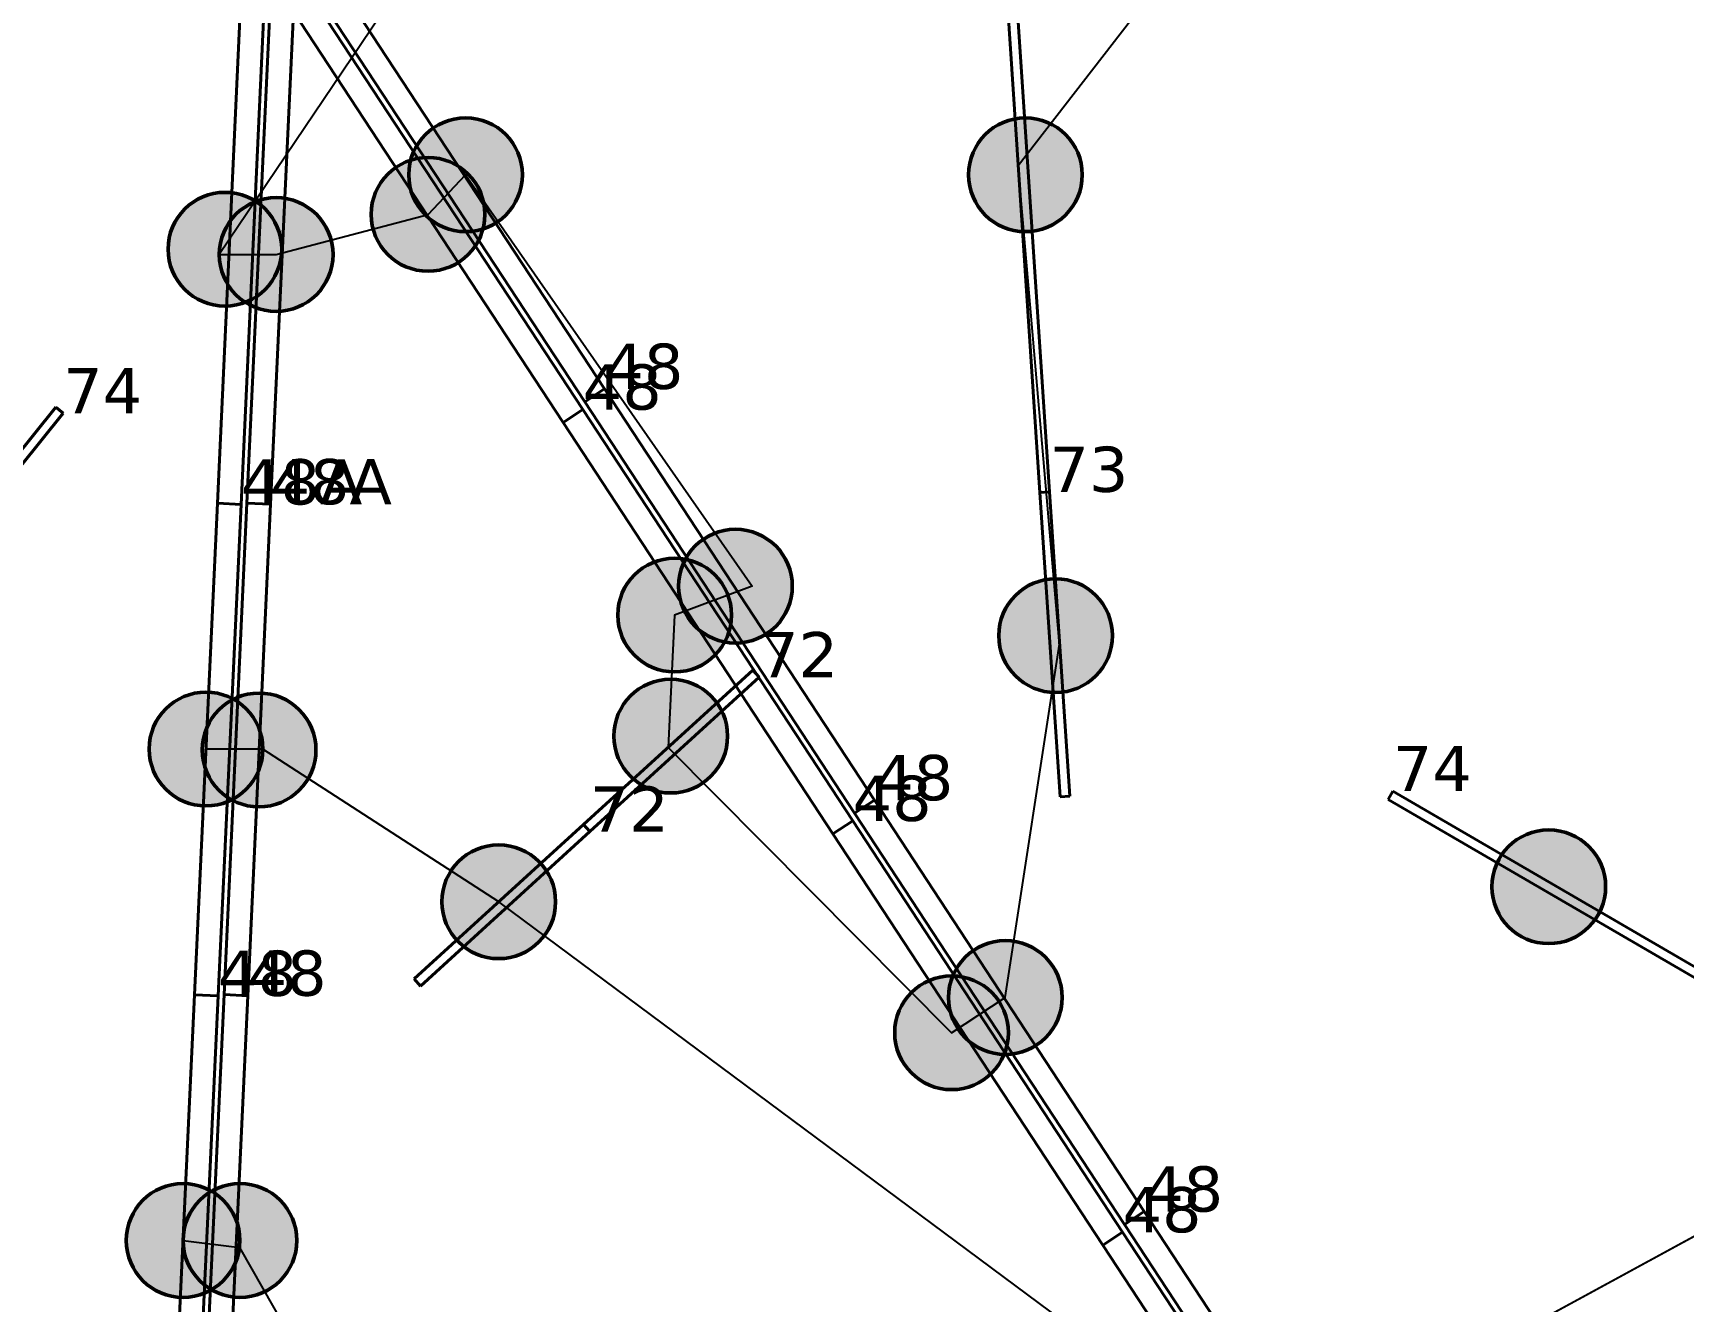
# Model space of a CAD drawing. Header units: millimetres. Extents: x -243740 to 150609, y -473655 to -165121.
# Drawn here: x 35170 to 41740, y -376576 to -371526 of the extents above; entities that cross this region are included whole.
import ezdxf

# ---------------------------------------------------------------- set-up
doc = ezdxf.new("R2010")
doc.units = ezdxf.units.MM
doc.linetypes.add('Штрих', pattern=[6.35, 3.175, -3.175])
for name, color, linetype in [('_Гр.ЩД-1C.10.4.I6.6', 6, 'Continuous'), ('_Гр.ЩД-1C.10.4.I7.1', 6, 'Continuous'), ('_Гр.ЩД-1C.10.4.I7.2', 6, 'Continuous'), ('Вставка', 252, 'Continuous')]:
    doc.layers.add(name, color=color, linetype=linetype)
for name, color, linetype, lineweight in [('_освещение_dali', 3, 'Continuous', 50), ('A-ANNO-DIMS', 7, 'Continuous', 9), ('DLX_FL1_LUM 122', 1, 'Continuous', 40), ('DLX_FL1_LUM 222', 5, 'Continuous', 40), ('DLX_LUM 12', 5, 'Continuous', 40), ('DLX_LUM 14', 5, 'Continuous', 40), ('DLX_LUM 6', 5, 'Continuous', 40), ('DLX_LUM 9', 5, 'Continuous', 40), ('АР_монолит', 252, 'Continuous', 50)]:
    doc.layers.add(name, color=color, linetype=linetype, lineweight=lineweight)
doc.styles.add('GOST 2.304', font='')
doc.styles.add('TableTextStyle', font='')
doc.styles.get('GOST 2.304').set_extended_font_data('GOST Common')
doc.styles.get('TableTextStyle').set_extended_font_data('VERDANA.TTF')
doc.linetypes.add('Truba', pattern='A,3e-05,[4,MSH_7,S=1,R=0,X=0,Y=0],-3.022072', length=3.022102)
doc.dimstyles.new('М-200', dxfattribs={"dimtxt": 400, "dimasz": 160, "dimexe": 200, "dimexo": 400, "dimgap": 50, "dimtad": 1, "dimdec": 0, "dimzin": 0, "dimdsep": 46, "dimtxsty": 'GOST 2.304', "dimblk": 'ARCHTICK', "dimcen": 180, "dimdle": 200, "dimadec": 0, "dimazin": 0, "dimtfac": 1, "dimtdec": 0, "dimtmove": 1, "dimatfit": 0, "dimfxl": 1, "dimtolj": 1, "dimtzin": 0, "dimarcsym": 0})

# ---------------------------------------------------------------- blocks, each defined once
blk = doc.blocks.new('_ArchTick')
at = {"color": 0, "linetype": 'ByBlock', "const_width": 0.15}
blk.add_lwpolyline([(-0.5, -0.5), (0.5, 0.5)], dxfattribs=at)
blk = doc.blocks.new('*D46')
at = {"layer": 'A-ANNO-DIMS', "color": 0, "lineweight": -2, "transparency": 16777216}
blk.add_arc((-165703.8, -113309.3), 107894.2, 269.999998, 325.999999, dxfattribs=at)
at = {"layer": 'Defpoints', "color": 0, "lineweight": 30, "transparency": 16777216}
for p in [(-165703.8, -113309.3), (-165703.8, -113309.3), (-75741.3, -173989.8), (-131171, -215527.9), (-165703.8, -221903.3)]:
    blk.add_point(p, dxfattribs=at)
at = {"layer": 'A-ANNO-DIMS', "color": 0, "lineweight": -2, "transparency": 16777216, "xscale": 160, "yscale": 160, "zscale": 160}
for p, rotation in [((-76255.4, -173643), 55.99999895826774), ((-165703.8, -221203.5), 179.9999981265246)]:
    blk.add_blockref('_ArchTick', p, dxfattribs=dict(at, rotation=rotation))
at = {"layer": 'A-ANNO-DIMS', "color": 0, "transparency": 16777216, "insert": (-114299.5, -207822), "char_height": 400, "attachment_point": 5, "rotation": 28.54122, "style": 'GOST 2.304'}
blk.add_mtext('\\A1;56,0%%D', dxfattribs=at)
blk = doc.blocks.new('A$Caabd1818')
at = {"layer": 'DLX_FL1_LUM 122'}
for points in [[(31843, 22168.4, 0), (31934.1, 24124.3, 0)], [(31934.1, 24124.3, 0), (31843, 22168.4, 0)], [(31934.1, 24124.3, 0), (31843, 22168.4, 0)], [(31843, 22168.4, 0), (31934.1, 24124.3, 0)], [(31934.1, 24124.3, 0), (31934.1, 24124.3, 0)], [(31934.1, 24124.3, 0), (32028, 24119.9, 0)], [(32028, 24119.9, 0), (31934.1, 24124.3, 0)], [(31934.1, 24124.3, 0), (31934.1, 24124.3, 0)], [(32028, 24119.9, 0), (31934.1, 24124.3, 0)], [(31934.1, 24124.3, 0), (32028, 24119.9, 0)], [(32028, 24119.9, 0), (31936.9, 22164, 0)], [(31936.9, 22164, 0), (32028, 24119.9, 0)], [(31936.9, 22164, 0), (32028, 24119.9, 0)], [(32028, 24119.9, 0), (31936.9, 22164, 0)], [(31960.6, 22169, 0), (32051.7, 24124.9, 0)], [(32051.7, 24124.9, 0), (31960.6, 22169, 0)], [(32051.7, 24124.9, 0), (31960.6, 22169, 0)], [(31960.6, 22169, 0), (32051.7, 24124.9, 0)], [(32028, 24119.9, 0), (32028, 24119.9, 0)], [(32028, 24119.9, 0), (32028, 24119.9, 0)], [(32051.7, 24124.9, 0), (32051.7, 24124.9, 0)], [(32051.7, 24124.9, 0), (32145.6, 24120.5, 0)], [(32145.6, 24120.5, 0), (32051.7, 24124.9, 0)], [(32051.7, 24124.9, 0), (32051.7, 24124.9, 0)], [(32145.6, 24120.5, 0), (32051.7, 24124.9, 0)], [(32051.7, 24124.9, 0), (32145.6, 24120.5, 0)], [(32145.6, 24120.5, 0), (32054.5, 22164.6, 0)], [(32054.5, 22164.6, 0), (32145.6, 24120.5, 0)], [(32054.5, 22164.6, 0), (32145.6, 24120.5, 0)], [(32145.6, 24120.5, 0), (32054.5, 22164.6, 0)], [(32145.6, 24120.5, 0), (32145.6, 24120.5, 0)], [(32145.6, 24120.5, 0), (32145.6, 24120.5, 0)], [(31843, 22168.4, 0), (31843, 22168.4, 0)], [(31936.9, 22164, 0), (31843, 22168.4, 0)], [(31843, 22168.4, 0), (31843, 22168.4, 0)], [(31843, 22168.4, 0), (31936.9, 22164, 0)], [(31843, 22168.4, 0), (31936.9, 22164, 0)], [(31936.9, 22164, 0), (31843, 22168.4, 0)], [(31936.9, 22164, 0), (31936.9, 22164, 0)], [(31936.9, 22164, 0), (31936.9, 22164, 0)], [(31960.6, 22169, 0), (31960.6, 22169, 0)], [(32054.5, 22164.6, 0), (31960.6, 22169, 0)], [(31960.6, 22169, 0), (31960.6, 22169, 0)], [(31960.6, 22169, 0), (32054.5, 22164.6, 0)], [(31960.6, 22169, 0), (32054.5, 22164.6, 0)], [(32054.5, 22164.6, 0), (31960.6, 22169, 0)], [(32054.5, 22164.6, 0), (32054.5, 22164.6, 0)], [(32054.5, 22164.6, 0), (32054.5, 22164.6, 0)]]:
    blk.add_polyline3d(points, dxfattribs=at)
at = {"layer": 'DLX_FL1_LUM 222'}
for points in [[(32400.5, 26216.8, 0), (33474.5, 24579.7, 0)], [(33474.5, 24579.7, 0), (32400.5, 26216.8, 0)], [(33474.5, 24579.7, 0), (32400.5, 26216.8, 0)], [(32400.5, 26216.8, 0), (33474.5, 24579.7, 0)], [(33395.9, 24528.1, 0), (32321.9, 26165.3, 0)], [(32321.9, 26165.3, 0), (33395.9, 24528.1, 0)], [(32321.9, 26165.3, 0), (33395.9, 24528.1, 0)], [(33395.9, 24528.1, 0), (32321.9, 26165.3, 0)], [(32314.2, 26134.4, 0), (33388.2, 24497.3, 0)], [(33388.2, 24497.3, 0), (32314.2, 26134.4, 0)], [(33388.2, 24497.3, 0), (32314.2, 26134.4, 0)], [(32314.2, 26134.4, 0), (33388.2, 24497.3, 0)], [(31934.1, 24124.3, 0), (32025.2, 26080.1, 0)], [(32025.2, 26080.1, 0), (31934.1, 24124.3, 0)], [(32025.2, 26080.1, 0), (31934.1, 24124.3, 0)], [(31934.1, 24124.3, 0), (32025.2, 26080.1, 0)], [(32119.1, 26075.8, 0), (32028, 24119.9, 0)], [(32028, 24119.9, 0), (32119.1, 26075.8, 0)], [(32028, 24119.9, 0), (32119.1, 26075.8, 0)], [(32119.1, 26075.8, 0), (32028, 24119.9, 0)], [(32051.7, 24124.9, 0), (32142.8, 26080.7, 0)], [(32142.8, 26080.7, 0), (32051.7, 24124.9, 0)], [(32142.8, 26080.7, 0), (32051.7, 24124.9, 0)], [(32051.7, 24124.9, 0), (32142.8, 26080.7, 0)], [(32236.7, 26076.4, 0), (32145.6, 24120.5, 0)], [(32145.6, 24120.5, 0), (32236.7, 26076.4, 0)], [(32145.6, 24120.5, 0), (32236.7, 26076.4, 0)], [(32236.7, 26076.4, 0), (32145.6, 24120.5, 0)], [(33309.6, 24445.7, 0), (32235.6, 26082.8, 0)], [(32235.6, 26082.8, 0), (33309.6, 24445.7, 0)], [(32235.6, 26082.8, 0), (33309.6, 24445.7, 0)], [(33309.6, 24445.7, 0), (32235.6, 26082.8, 0)], [(33474.5, 24579.7, 0), (33395.9, 24528.1, 0)], [(33395.9, 24528.1, 0), (33474.5, 24579.7, 0)], [(33395.9, 24528.1, 0), (33474.5, 24579.7, 0)], [(33474.5, 24579.7, 0), (33395.9, 24528.1, 0)], [(33395.9, 24528.1, 0), (33474.5, 24579.7, 0)], [(33474.5, 24579.7, 0), (33395.9, 24528.1, 0)], [(33474.5, 24579.7, 0), (33395.9, 24528.1, 0)], [(33395.9, 24528.1, 0), (33474.5, 24579.7, 0)], [(33474.5, 24579.7, 0), (33474.5, 24579.7, 0)], [(33474.5, 24579.7, 0), (33474.5, 24579.7, 0)], [(33474.5, 24579.7, 0), (33474.5, 24579.7, 0)], [(33474.5, 24579.7, 0), (34548.6, 22942.6, 0)], [(34548.6, 22942.6, 0), (33474.5, 24579.7, 0)], [(33474.5, 24579.7, 0), (33474.5, 24579.7, 0)], [(34548.6, 22942.6, 0), (33474.5, 24579.7, 0)], [(33474.5, 24579.7, 0), (34548.6, 22942.6, 0)], [(33395.9, 24528.1, 0), (33395.9, 24528.1, 0)], [(33395.9, 24528.1, 0), (33395.9, 24528.1, 0)], [(34470, 22891, 0), (33395.9, 24528.1, 0)], [(33395.9, 24528.1, 0), (33395.9, 24528.1, 0)], [(33395.9, 24528.1, 0), (34470, 22891, 0)], [(33395.9, 24528.1, 0), (33395.9, 24528.1, 0)], [(33395.9, 24528.1, 0), (34470, 22891, 0)], [(34470, 22891, 0), (33395.9, 24528.1, 0)], [(33388.2, 24497.3, 0), (33309.6, 24445.7, 0)], [(33309.6, 24445.7, 0), (33388.2, 24497.3, 0)], [(33309.6, 24445.7, 0), (33388.2, 24497.3, 0)], [(33388.2, 24497.3, 0), (33309.6, 24445.7, 0)], [(33309.6, 24445.7, 0), (33388.2, 24497.3, 0)], [(33388.2, 24497.3, 0), (33309.6, 24445.7, 0)], [(33388.2, 24497.3, 0), (33309.6, 24445.7, 0)], [(33309.6, 24445.7, 0), (33388.2, 24497.3, 0)], [(33309.6, 24445.7, 0), (33309.6, 24445.7, 0)], [(33309.6, 24445.7, 0), (33309.6, 24445.7, 0)], [(34383.7, 22808.6, 0), (33309.6, 24445.7, 0)], [(33309.6, 24445.7, 0), (33309.6, 24445.7, 0)], [(33309.6, 24445.7, 0), (34383.7, 22808.6, 0)], [(33309.6, 24445.7, 0), (33309.6, 24445.7, 0)], [(33309.6, 24445.7, 0), (34383.7, 22808.6, 0)], [(34383.7, 22808.6, 0), (33309.6, 24445.7, 0)], [(33388.2, 24497.3, 0), (33388.2, 24497.3, 0)], [(33388.2, 24497.3, 0), (33388.2, 24497.3, 0)], [(33388.2, 24497.3, 0), (33388.2, 24497.3, 0)], [(33388.2, 24497.3, 0), (34462.3, 22860.1, 0)], [(34462.3, 22860.1, 0), (33388.2, 24497.3, 0)], [(33388.2, 24497.3, 0), (33388.2, 24497.3, 0)], [(34462.3, 22860.1, 0), (33388.2, 24497.3, 0)], [(33388.2, 24497.3, 0), (34462.3, 22860.1, 0)], [(31934.1, 24124.3, 0), (31934.1, 24124.3, 0)], [(32028, 24119.9, 0), (31934.1, 24124.3, 0)], [(31934.1, 24124.3, 0), (31934.1, 24124.3, 0)], [(31934.1, 24124.3, 0), (32028, 24119.9, 0)], [(31934.1, 24124.3, 0), (32028, 24119.9, 0)], [(32028, 24119.9, 0), (31934.1, 24124.3, 0)], [(32028, 24119.9, 0), (32028, 24119.9, 0)], [(32028, 24119.9, 0), (32028, 24119.9, 0)], [(32051.7, 24124.9, 0), (32051.7, 24124.9, 0)], [(32145.6, 24120.5, 0), (32051.7, 24124.9, 0)], [(32051.7, 24124.9, 0), (32051.7, 24124.9, 0)], [(32051.7, 24124.9, 0), (32145.6, 24120.5, 0)], [(32051.7, 24124.9, 0), (32145.6, 24120.5, 0)], [(32145.6, 24120.5, 0), (32051.7, 24124.9, 0)], [(32145.6, 24120.5, 0), (32145.6, 24120.5, 0)], [(32145.6, 24120.5, 0), (32145.6, 24120.5, 0)], [(34548.6, 22942.6, 0), (34470, 22891, 0)], [(34470, 22891, 0), (34548.6, 22942.6, 0)], [(34470, 22891, 0), (34548.6, 22942.6, 0)], [(34548.6, 22942.6, 0), (34470, 22891, 0)], [(34470, 22891, 0), (34548.6, 22942.6, 0)], [(34548.6, 22942.6, 0), (34470, 22891, 0)], [(34548.6, 22942.6, 0), (34470, 22891, 0)], [(34470, 22891, 0), (34548.6, 22942.6, 0)], [(34548.6, 22942.6, 0), (34548.6, 22942.6, 0)], [(34548.6, 22942.6, 0), (34548.6, 22942.6, 0)], [(34548.6, 22942.6, 0), (34548.6, 22942.6, 0)], [(34548.6, 22942.6, 0), (35622.6, 21305.4, 0)], [(35622.6, 21305.4, 0), (34548.6, 22942.6, 0)], [(34548.6, 22942.6, 0), (34548.6, 22942.6, 0)], [(35622.6, 21305.4, 0), (34548.6, 22942.6, 0)], [(34548.6, 22942.6, 0), (35622.6, 21305.4, 0)], [(34470, 22891, 0), (34470, 22891, 0)], [(34470, 22891, 0), (34470, 22891, 0)], [(35544, 21253.9, 0), (34470, 22891, 0)], [(34470, 22891, 0), (34470, 22891, 0)], [(34470, 22891, 0), (35544, 21253.9, 0)], [(34470, 22891, 0), (34470, 22891, 0)], [(34470, 22891, 0), (35544, 21253.9, 0)], [(35544, 21253.9, 0), (34470, 22891, 0)], [(34462.3, 22860.1, 0), (34383.7, 22808.6, 0)], [(34383.7, 22808.6, 0), (34462.3, 22860.1, 0)], [(34383.7, 22808.6, 0), (34462.3, 22860.1, 0)], [(34462.3, 22860.1, 0), (34383.7, 22808.6, 0)], [(34383.7, 22808.6, 0), (34462.3, 22860.1, 0)], [(34462.3, 22860.1, 0), (34383.7, 22808.6, 0)], [(34462.3, 22860.1, 0), (34383.7, 22808.6, 0)], [(34383.7, 22808.6, 0), (34462.3, 22860.1, 0)], [(34383.7, 22808.6, 0), (34383.7, 22808.6, 0)], [(34383.7, 22808.6, 0), (34383.7, 22808.6, 0)], [(35457.8, 21171.4, 0), (34383.7, 22808.6, 0)], [(34383.7, 22808.6, 0), (34383.7, 22808.6, 0)], [(34383.7, 22808.6, 0), (35457.8, 21171.4, 0)], [(34383.7, 22808.6, 0), (34383.7, 22808.6, 0)], [(34383.7, 22808.6, 0), (35457.8, 21171.4, 0)], [(35457.8, 21171.4, 0), (34383.7, 22808.6, 0)], [(34462.3, 22860.1, 0), (34462.3, 22860.1, 0)], [(34462.3, 22860.1, 0), (34462.3, 22860.1, 0)], [(34462.3, 22860.1, 0), (34462.3, 22860.1, 0)], [(34462.3, 22860.1, 0), (35536.3, 21223, 0)], [(35536.3, 21223, 0), (34462.3, 22860.1, 0)], [(34462.3, 22860.1, 0), (34462.3, 22860.1, 0)], [(35536.3, 21223, 0), (34462.3, 22860.1, 0)], [(34462.3, 22860.1, 0), (35536.3, 21223, 0)], [(31751.9, 20212.5, 0), (31843, 22168.4, 0)], [(31843, 22168.4, 0), (31751.9, 20212.5, 0)], [(31843, 22168.4, 0), (31751.9, 20212.5, 0)], [(31751.9, 20212.5, 0), (31843, 22168.4, 0)], [(31843, 22168.4, 0), (31843, 22168.4, 0)], [(31843, 22168.4, 0), (31936.9, 22164, 0)], [(31936.9, 22164, 0), (31843, 22168.4, 0)], [(31843, 22168.4, 0), (31843, 22168.4, 0)], [(31936.9, 22164, 0), (31843, 22168.4, 0)], [(31843, 22168.4, 0), (31936.9, 22164, 0)], [(31936.9, 22164, 0), (31845.8, 20208.1, 0)], [(31845.8, 20208.1, 0), (31936.9, 22164, 0)], [(31845.8, 20208.1, 0), (31936.9, 22164, 0)], [(31936.9, 22164, 0), (31845.8, 20208.1, 0)], [(31869.5, 20213.1, 0), (31960.6, 22169, 0)], [(31960.6, 22169, 0), (31869.5, 20213.1, 0)], [(31960.6, 22169, 0), (31869.5, 20213.1, 0)], [(31869.5, 20213.1, 0), (31960.6, 22169, 0)], [(31936.9, 22164, 0), (31936.9, 22164, 0)], [(31936.9, 22164, 0), (31936.9, 22164, 0)], [(31960.6, 22169, 0), (31960.6, 22169, 0)], [(31960.6, 22169, 0), (32054.5, 22164.6, 0)], [(32054.5, 22164.6, 0), (31960.6, 22169, 0)], [(31960.6, 22169, 0), (31960.6, 22169, 0)], [(32054.5, 22164.6, 0), (31960.6, 22169, 0)], [(31960.6, 22169, 0), (32054.5, 22164.6, 0)], [(32054.5, 22164.6, 0), (31963.4, 20208.7, 0)], [(31963.4, 20208.7, 0), (32054.5, 22164.6, 0)], [(31963.4, 20208.7, 0), (32054.5, 22164.6, 0)], [(32054.5, 22164.6, 0), (31963.4, 20208.7, 0)], [(32054.5, 22164.6, 0), (32054.5, 22164.6, 0)], [(32054.5, 22164.6, 0), (32054.5, 22164.6, 0)], [(35544, 21253.9, 0), (35622.6, 21305.5, 0)], [(35622.6, 21305.5, 0), (35544, 21253.9, 0)], [(35622.6, 21305.5, 0), (35544, 21253.9, 0)], [(35544, 21253.9, 0), (35622.6, 21305.5, 0)], [(35622.6, 21305.4, 0), (35544, 21253.9, 0)], [(35544, 21253.9, 0), (35622.6, 21305.4, 0)], [(35544, 21253.9, 0), (35622.6, 21305.4, 0)], [(35622.6, 21305.4, 0), (35544, 21253.9, 0)], [(35622.6, 21305.5, 0), (35622.6, 21305.5, 0)], [(35622.6, 21305.5, 0), (36696.7, 19668.3, 0)], [(36696.7, 19668.3, 0), (35622.6, 21305.5, 0)], [(35622.6, 21305.5, 0), (35622.6, 21305.5, 0)], [(36696.7, 19668.3, 0), (35622.6, 21305.5, 0)], [(35622.6, 21305.5, 0), (36696.7, 19668.3, 0)], [(35622.6, 21305.4, 0), (35622.6, 21305.4, 0)], [(35622.6, 21305.4, 0), (35622.6, 21305.4, 0)], [(35457.7, 21171.4, 0), (35536.3, 21223, 0)], [(35536.3, 21223, 0), (35457.7, 21171.4, 0)], [(35536.3, 21223, 0), (35457.7, 21171.4, 0)], [(35457.7, 21171.4, 0), (35536.3, 21223, 0)], [(35536.3, 21223, 0), (35457.8, 21171.4, 0)], [(35457.8, 21171.4, 0), (35536.3, 21223, 0)], [(35457.8, 21171.4, 0), (35536.3, 21223, 0)], [(35536.3, 21223, 0), (35457.8, 21171.4, 0)], [(35536.3, 21223, 0), (35536.3, 21223, 0)], [(35536.3, 21223, 0), (35536.3, 21223, 0)], [(35536.3, 21223, 0), (35536.3, 21223, 0)], [(35536.3, 21223, 0), (36610.4, 19585.9, 0)], [(36610.4, 19585.9, 0), (35536.3, 21223, 0)], [(35536.3, 21223, 0), (35536.3, 21223, 0)], [(36610.4, 19585.9, 0), (35536.3, 21223, 0)], [(35536.3, 21223, 0), (36610.4, 19585.9, 0)], [(35544, 21253.9, 0), (35544, 21253.9, 0)], [(35544, 21253.9, 0), (35544, 21253.9, 0)], [(36618.1, 19616.8, 0), (35544, 21253.9, 0)], [(35544, 21253.9, 0), (35544, 21253.9, 0)], [(35544, 21253.9, 0), (36618.1, 19616.8, 0)], [(35544, 21253.9, 0), (35544, 21253.9, 0)], [(35544, 21253.9, 0), (36618.1, 19616.8, 0)], [(36618.1, 19616.8, 0), (35544, 21253.9, 0)], [(36531.8, 19534.3, 0), (35457.7, 21171.4, 0)], [(35457.7, 21171.4, 0), (35457.7, 21171.4, 0)], [(35457.7, 21171.4, 0), (36531.8, 19534.3, 0)], [(35457.7, 21171.4, 0), (35457.7, 21171.4, 0)], [(35457.7, 21171.4, 0), (36531.8, 19534.3, 0)], [(36531.8, 19534.3, 0), (35457.7, 21171.4, 0)], [(35457.8, 21171.4, 0), (35457.8, 21171.4, 0)], [(35457.8, 21171.4, 0), (35457.8, 21171.4, 0)]]:
    blk.add_polyline3d(points, dxfattribs=at)
at = {"layer": 'DLX_LUM 12'}
for points in [[(30340.7, 23325.1, 0), (31290.8, 24506.4, 0)], [(31290.8, 24506.4, 0), (30340.7, 23325.1, 0)], [(31290.8, 24506.4, 0), (30340.7, 23325.1, 0)], [(30340.7, 23325.1, 0), (31290.8, 24506.4, 0)], [(31320.4, 24482.6, 0), (30370.3, 23301.3, 0)], [(30370.3, 23301.3, 0), (31320.4, 24482.6, 0)], [(30370.3, 23301.3, 0), (31320.4, 24482.6, 0)], [(31320.4, 24482.6, 0), (30370.3, 23301.3, 0)], [(31290.8, 24506.4, 0), (31290.8, 24506.4, 0)], [(31290.8, 24506.4, 0), (31320.4, 24482.6, 0)], [(31320.4, 24482.6, 0), (31290.8, 24506.4, 0)], [(31290.8, 24506.4, 0), (31290.8, 24506.4, 0)], [(31320.4, 24482.6, 0), (31290.8, 24506.4, 0)], [(31290.8, 24506.4, 0), (31320.4, 24482.6, 0)], [(31320.4, 24482.6, 0), (31320.4, 24482.6, 0)], [(31320.4, 24482.6, 0), (31320.4, 24482.6, 0)], [(36593.1, 22946.1, 0), (36612.3, 22979, 0)], [(36612.3, 22979, 0), (36593.1, 22946.1, 0)], [(36612.3, 22979, 0), (36593.1, 22946.1, 0)], [(36593.1, 22946.1, 0), (36612.3, 22979, 0)], [(37903.4, 22183.6, 0), (36593.1, 22946.1, 0)], [(36593.1, 22946.1, 0), (36593.1, 22946.1, 0)], [(36593.1, 22946.1, 0), (37903.4, 22183.6, 0)], [(36593.1, 22946.1, 0), (36593.1, 22946.1, 0)], [(36593.1, 22946.1, 0), (37903.4, 22183.6, 0)], [(37903.4, 22183.6, 0), (36593.1, 22946.1, 0)], [(36612.3, 22979, 0), (36612.3, 22979, 0)], [(36612.3, 22979, 0), (37922.5, 22216.4, 0)], [(37922.5, 22216.4, 0), (36612.3, 22979, 0)], [(36612.3, 22979, 0), (36612.3, 22979, 0)], [(37922.5, 22216.4, 0), (36612.3, 22979, 0)], [(36612.3, 22979, 0), (37922.5, 22216.4, 0)]]:
    blk.add_polyline3d(points, dxfattribs=at)
at = {"layer": 'DLX_LUM 14'}
for points in [[(35207.5, 24167.3, 0), (35047.5, 26576, 0)], [(35047.5, 26576, 0), (35207.5, 24167.3, 0)], [(35047.5, 26576, 0), (35207.5, 24167.3, 0)], [(35207.5, 24167.3, 0), (35047.5, 26576, 0)], [(35085.4, 26578.5, 0), (35245.4, 24169.8, 0)], [(35245.4, 24169.8, 0), (35085.4, 26578.5, 0)], [(35245.4, 24169.8, 0), (35085.4, 26578.5, 0)], [(35085.4, 26578.5, 0), (35245.4, 24169.8, 0)], [(35245.4, 24169.8, 0), (35207.5, 24167.3, 0)], [(35207.5, 24167.3, 0), (35245.4, 24169.8, 0)], [(35207.5, 24167.3, 0), (35245.4, 24169.8, 0)], [(35245.4, 24169.8, 0), (35207.5, 24167.3, 0)], [(35207.5, 24167.3, 0), (35207.5, 24167.3, 0)], [(35207.5, 24167.3, 0), (35207.5, 24167.3, 0)], [(35245.4, 24169.8, 0), (35245.4, 24169.8, 0)], [(35245.4, 24169.8, 0), (35245.4, 24169.8, 0)]]:
    blk.add_polyline3d(points, dxfattribs=at)
at = {"layer": 'DLX_LUM 6'}
for points in [[(35207.5, 24167.3, 0), (35245.4, 24169.8, 0)], [(35245.4, 24169.8, 0), (35207.5, 24167.3, 0)], [(35245.4, 24169.8, 0), (35207.5, 24167.3, 0)], [(35207.5, 24167.3, 0), (35245.4, 24169.8, 0)], [(35288, 22955.9, 0), (35207.5, 24167.3, 0)], [(35207.5, 24167.3, 0), (35207.5, 24167.3, 0)], [(35207.5, 24167.3, 0), (35288, 22955.9, 0)], [(35207.5, 24167.3, 0), (35207.5, 24167.3, 0)], [(35207.5, 24167.3, 0), (35288, 22955.9, 0)], [(35288, 22955.9, 0), (35207.5, 24167.3, 0)], [(35245.4, 24169.8, 0), (35245.4, 24169.8, 0)], [(35245.4, 24169.8, 0), (35325.9, 22958.5, 0)], [(35325.9, 22958.5, 0), (35245.4, 24169.8, 0)], [(35245.4, 24169.8, 0), (35245.4, 24169.8, 0)], [(35325.9, 22958.5, 0), (35245.4, 24169.8, 0)], [(35245.4, 24169.8, 0), (35325.9, 22958.5, 0)], [(35325.9, 22958.5, 0), (35288, 22955.9, 0)], [(35288, 22955.9, 0), (35325.9, 22958.5, 0)], [(35288, 22955.9, 0), (35325.9, 22958.5, 0)], [(35325.9, 22958.5, 0), (35288, 22955.9, 0)], [(35288, 22955.9, 0), (35288, 22955.9, 0)], [(35288, 22955.9, 0), (35288, 22955.9, 0)], [(35325.9, 22958.5, 0), (35325.9, 22958.5, 0)], [(35325.9, 22958.5, 0), (35325.9, 22958.5, 0)]]:
    blk.add_polyline3d(points, dxfattribs=at)
at = {"layer": 'DLX_LUM 9'}
for points in [[(33390.5, 22845.6, 0), (34064.3, 23460.2, 0)], [(34064.3, 23460.2, 0), (33390.5, 22845.6, 0)], [(34064.3, 23460.2, 0), (33390.5, 22845.6, 0)], [(33390.5, 22845.6, 0), (34064.3, 23460.2, 0)], [(34064.3, 23460.2, 0), (34064.3, 23460.2, 0)], [(34064.3, 23460.2, 0), (34089.9, 23432.1, 0)], [(34089.9, 23432.1, 0), (34064.3, 23460.2, 0)], [(34064.3, 23460.2, 0), (34064.3, 23460.2, 0)], [(34089.9, 23432.1, 0), (34064.3, 23460.2, 0)], [(34064.3, 23460.2, 0), (34089.9, 23432.1, 0)], [(34089.9, 23432.1, 0), (33416.1, 22817.6, 0)], [(33416.1, 22817.6, 0), (34089.9, 23432.1, 0)], [(33416.1, 22817.6, 0), (34089.9, 23432.1, 0)], [(34089.9, 23432.1, 0), (33416.1, 22817.6, 0)], [(34089.9, 23432.1, 0), (34089.9, 23432.1, 0)], [(34089.9, 23432.1, 0), (34089.9, 23432.1, 0)], [(32716.6, 22231.1, 0), (33390.5, 22845.6, 0)], [(33390.5, 22845.6, 0), (32716.6, 22231.1, 0)], [(33390.5, 22845.6, 0), (32716.6, 22231.1, 0)], [(32716.6, 22231.1, 0), (33390.5, 22845.6, 0)], [(33416.1, 22817.6, 0), (32742.3, 22203, 0)], [(32742.3, 22203, 0), (33416.1, 22817.6, 0)], [(32742.3, 22203, 0), (33416.1, 22817.6, 0)], [(33416.1, 22817.6, 0), (32742.3, 22203, 0)], [(33390.5, 22845.6, 0), (33390.5, 22845.6, 0)], [(33416.1, 22817.6, 0), (33390.5, 22845.6, 0)], [(33390.5, 22845.6, 0), (33390.5, 22845.6, 0)], [(33390.5, 22845.6, 0), (33416.1, 22817.6, 0)], [(33390.5, 22845.6, 0), (33416.1, 22817.6, 0)], [(33416.1, 22817.6, 0), (33390.5, 22845.6, 0)], [(33390.5, 22845.6, 0), (33390.5, 22845.6, 0)], [(33390.5, 22845.6, 0), (33416.1, 22817.6, 0)], [(33416.1, 22817.6, 0), (33390.5, 22845.6, 0)], [(33390.5, 22845.6, 0), (33390.5, 22845.6, 0)], [(33416.1, 22817.6, 0), (33390.5, 22845.6, 0)], [(33390.5, 22845.6, 0), (33416.1, 22817.6, 0)], [(33416.1, 22817.6, 0), (33416.1, 22817.6, 0)], [(33416.1, 22817.6, 0), (33416.1, 22817.6, 0)], [(33416.1, 22817.6, 0), (33416.1, 22817.6, 0)], [(33416.1, 22817.6, 0), (33416.1, 22817.6, 0)], [(32716.6, 22231.1, 0), (32716.6, 22231.1, 0)], [(32742.3, 22203, 0), (32716.6, 22231.1, 0)], [(32716.6, 22231.1, 0), (32716.6, 22231.1, 0)], [(32716.6, 22231.1, 0), (32742.3, 22203, 0)], [(32716.6, 22231.1, 0), (32742.3, 22203, 0)], [(32742.3, 22203, 0), (32716.6, 22231.1, 0)], [(32742.3, 22203, 0), (32742.3, 22203, 0)], [(32742.3, 22203, 0), (32742.3, 22203, 0)]]:
    blk.add_polyline3d(points, dxfattribs=at)
blk = doc.blocks.new('A$Cab2378fa')
at = {"lineweight": 25, "true_color": 0xfff5f5}
h = blk.add_hatch(color=7, dxfattribs=at)
h.dxf.hatch_style = 1
h.paths.add_polyline_path([(0, 0), (-141.6, -170.3, 0.174923), (3, -222.4, 0.197808), (162.3, -156.8)])
h.paths.add_polyline_path([(-163.2, 157.6), (0, 0), (147.8, 177.8, 0.175398), (3, 230.2, 0.209014)])
at = {"lineweight": 25}
h = blk.add_hatch(color=0, dxfattribs=at)
h.paths.add_polyline_path([(162.3, -156.8, 0.442338), (147.8, 177.8), (0, 0)])
h.paths.add_polyline_path([(-141.6, -170.3), (0, 0), (-163.2, 157.6, 0.430096)])
blk.add_circle((3, 3.9), 226.3)
blk = doc.blocks.new('Оси200')
at = {"layer": 'A-ANNO-DIMS'}
dim = blk.add_angular_dim_2l(base=(-131171, -215527.9), line1=((-165703.8, -113309.3), (-75741.3, -173989.8)), line2=((-165703.8, -113309.3), (-165703.8, -221903.3)), text='56,0%%D', dimstyle='М-200', override={"dimadec": 2, "dimtmove": 2}, dxfattribs=at)
dim.commit()
dim.dimension.update_dxf_attribs({"geometry": '*D46', "text_midpoint": (-114299.5, -207822), "dimtype": 130})
blk = doc.blocks.new('A$C010e0e93')
at = {"layer": 'A-ANNO-DIMS'}
blk.add_blockref('Оси200', (404603.7, 213803.6), dxfattribs=at)

msp = doc.modelspace()

# ---------------------------------------------------------------- block references
at = {"layer": '_освещение_dali', "color": 1, "ltscale": 100}
for p in [(35855.3, -374379.4), (36066.7, -374383.1)]:
    msp.add_blockref('A$Cab2378fa', p, dxfattribs=at)

# ---------------------------------------------------------------- next in the draw order: block references
at = {"layer": 'Вставка', "linetype": 'Truba', "lineweight": 30, "ltscale": 100}
msp.add_blockref('A$C010e0e93', (-234640, -397437.2), dxfattribs=at)

# ---------------------------------------------------------------- next in the draw order: linework, layer by layer
at = {"layer": '_Гр.ЩД-1C.10.4.I6.6', "ltscale": 100}
msp.add_lwpolyline([(66516.8, -361775.6), (61374.9, -366229.9), (60133.6, -366827.1), (60133.6, -367739.6), (59412.4, -369154.4), (59190.7, -369278.8), (58905.3, -368726.2), (59148.9, -368555.8), (58792.5, -368191), (58599.4, -368309.2), (58343.8, -367869.9), (58510.4, -367760.7), (58231, -367334.7), (58041.7, -367458.8), (33375.3, -380893), (34553, -385186.3), (27704.1, -386928), (28543.9, -389381.8)], dxfattribs=at)
at = {"layer": '_Гр.ЩД-1C.10.4.I7.1', "ltscale": 100}
for points in [[(42995.5, -367069.5), (40553, -368370.2), (40670.5, -368586.8), (38921.7, -369467.4), (38875.5, -369261), (37270.4, -370007.9), (37384.8, -370221.3), (35911.2, -372407.4), (36137.5, -372407.4), (36741.9, -372247.5), (36891.4, -372090.1), (38032.2, -373727.3), (37723.5, -373842.3), (37697.1, -374368.9), (38825.5, -375504.8), (39039.5, -375364.4), (39255.3, -373957.7), (39090.8, -372053.1), (40171.8, -370656.7), (40630.6, -369868.4), (42057.4, -369104.5)], [(43602.8, -375322.8), (33400.9, -380879.1), (34545.9, -385188.5), (27852.8, -387022.1), (28543.9, -389381.8)]]:
    msp.add_lwpolyline(points, dxfattribs=at)
at = {"layer": '_Гр.ЩД-1C.10.4.I7.2', "ltscale": 100}
msp.add_lwpolyline([(40205.7, -377049), (39964.4, -377168.9), (37023.3, -374983.4), (36084.5, -374375.5), (35858.2, -374375.5), (35767.1, -376331.4), (35991.8, -376358.9), (37128.7, -378357.2), (35906.4, -378151.7), (35681.3, -378175), (33464.8, -379161.2)], dxfattribs=at)

# ---------------------------------------------------------------- next in the draw order: block references
at = {"layer": '_освещение_dali', "color": 5, "ltscale": 100}
for p in [(36888.5, -372094), (39116.4, -372094), (36738.9, -372251.4), (35930.6, -372390.1), (36134.5, -372411.3), (37962.5, -373731.2), (37720.5, -373846.2), (39236.6, -373928.2), (37704.8, -374328), (41199.3, -374927.4), (37020.3, -374987.3), (39036.6, -375368.3), (38822.5, -375508.7), (35764.1, -376335.3), (35990.5, -376335.3)]:
    msp.add_blockref('A$Cab2378fa', p, dxfattribs=at)
at = {"layer": 'Defpoints', "linetype": 'Truba', "ltscale": 100}
msp.add_blockref('A$Caabd1818', (3969.7, -397521.8), dxfattribs=at)

# ---------------------------------------------------------------- next in the draw order: texts
at = {"layer": '_освещение_dali', "color": 122, "true_color": 0x00cb93, "style": 'TableTextStyle'}
for s, p in [('48', (37444.2, -372942.1)), ('48', (37357.9, -373024.5)), ('73', (39215.1, -373352)), ('72', (38059.6, -374089.7)), ('74', (40581.9, -374542.8)), ('48', (38518.2, -374579.2)), ('48', (38432, -374661.7))]:
    msp.add_text(s, height=180, dxfattribs=at).set_placement(p)
at = {"layer": '_освещение_dali', "color": 122, "true_color": 0x10d0ab, "style": 'TableTextStyle'}
for s, p in [('74', (35290.1, -373039.2)), ('48А', (35997.6, -373401.9)), ('48А', (36115.2, -373401.3)), ('72', (37385.8, -374704.2)), ('48', (35906.5, -375357.8)), ('48', (36024.1, -375357.2)), ('48', (39592.3, -376216.3)), ('48', (39506, -376298.8))]:
    msp.add_text(s, height=180, dxfattribs=at).set_placement(p)

doc.saveas('drawing.dxf')
